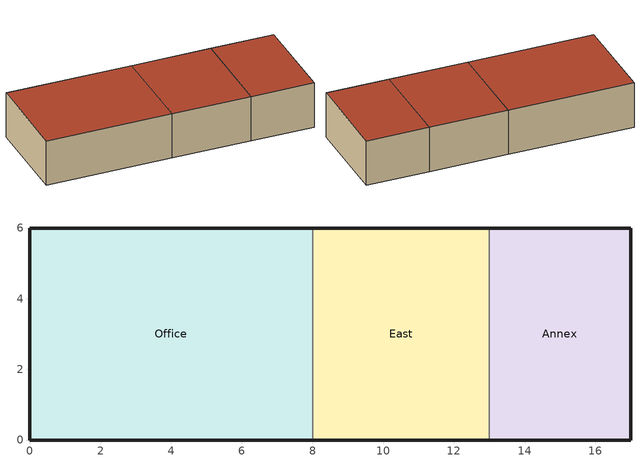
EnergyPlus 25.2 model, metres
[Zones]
Annex
 floor adiabatic (BSA floor): 13,0 13,6 17,6 17,0 z0
 wall outside (BSA exterior_wall): 13,0 17,0 17,6 13,6 z0:3
 wall to East (BSA interzone): 13,6 13,0 z0:3
 roof outside (BSA roof): 17,0 17,6 13,6 13,0 z3
East
 floor adiabatic (BSA floor): 8,0 8,6 13,6 13,0 z0
 wall outside (BSA exterior_wall): 8,0 13,0 / 13,6 8,6 z0:3
 wall to Office (BSA interzone): 8,6 8,0 z0:3
 roof outside (BSA roof): 13,0 13,6 8,6 8,0 z3
Office
 floor adiabatic (BSA floor): 0,0 0,6 8,6 8,0 z0
 wall outside (BSA exterior_wall): 8,6 0,6 0,0 8,0 z0:3
 roof outside (BSA roof): 8,0 8,6 0,6 0,0 z3
[Building]
Synthetic sourced opaque layers from saved IFC spaces: North Axis {deg}=30
[Site:Location]
Site 1: Latitude {deg}=41.98; Longitude {deg}=-87.92; Time Zone {hr}=-6; Elevation {m}=201
[Material] Roughness=MediumRough; Thermal Absorptance=0.9; Solar Absorptance=0.63; Visible Absorptance=0.61
Name | Thickness {m} | Conductivity {W/m-K} | Density {kg/m3} | Specific Heat {J/kg-K}
BSA exterior_wall layer 1; BSA interzone layer 2 | 0.1 | 0.5 | 800 | 1000
BSA exterior_wall layer 3; BSA interzone layer 1; BSA roof layer 3 | 0.02 | 0.2 | 600 | 1000
BSA floor layer 1 | 0.2 | 1.4 | 2200 | 900
BSA interzone layer 3 | 0.03 | 0.25 | 650 | 1000
BSA roof layer 1 | 0.15 | 1.5 | 2200 | 900
[Material:NoMass] Roughness=MediumRough; Thermal Absorptance=0.9; Solar Absorptance=0.63; Visible Absorptance=0.61
Name | Thermal Resistance {m2-K/W}
BSA exterior_wall layer 2 | 2
BSA roof layer 2 | 3
[Construction]
BSA exterior_wall: BSA exterior_wall layer 1, BSA exterior_wall layer 2, BSA exterior_wall layer 3
BSA floor: BSA floor layer 1
BSA interzone: BSA interzone layer 1, BSA interzone layer 2, BSA interzone layer 3
BSA roof: BSA roof layer 1, BSA roof layer 2, BSA roof layer 3
[Zone] Multiplier=1; Part of Total Floor Area=Yes
Annex; East; Office
[Space]
Name | Zone
Annex space | Annex
East space | East
Office space | Office
[Lights] Schedule=BSA lighting weekly; Design Level Calculation Method=Watts/Area; Watts per Floor Area {W/m2}=12; Return Air Fraction=0; Fraction Radiant=0.4; Fraction Visible=0.2; Fraction Replaceable=1
Name | Zone or ZoneList or Space or SpaceList
Annex lights | Annex space
East lights | East space
Office lights | Office space
[People] Number of People Schedule=BSA people weekly; Number of People Calculation Method=People/Area; People per Floor Area {person/m2}=0.08; Fraction Radiant=0.3; Sensible Heat Fraction=0.6; Activity Level Schedule=BSA person activity; Clothing Insulation Calculation Method=ClothingInsulationSchedule
Name | Zone or ZoneList or Space or SpaceList
Annex people | Annex space
East people | East space
Office people | Office space
[ElectricEquipment] Schedule=BSA equipment weekly; Design Level Calculation Method=Watts/Area; Watts per Floor Area {W/m2}=8; Fraction Latent=0.1; Fraction Radiant=0.3; Fraction Lost=0.1
Name | Zone or ZoneList or Space or SpaceList
Annex equipment | Annex space
East equipment | East space
Office equipment | Office space
[ZoneInfiltration:DesignFlowRate] Schedule=BSA infiltration weekly; Design Flow Rate Calculation Method=AirChanges/Hour; Air Changes per Hour {1/hr}=0.2; Constant Term Coefficient=1; Temperature Term Coefficient=0; Velocity Term Coefficient=0; Velocity Squared Term Coefficient=0; Density Basis=Outdoor
Name | Zone or ZoneList or Space or SpaceList
Annex infiltration | Annex space
East infiltration | East space
Office infiltration | Office space
[ZoneControl:Thermostat] Temperature Difference Between Cutout And Setpoint {deltaC}=0
Name | Zone or ZoneList | Control Type Schedule | Control 1
Annex Thermostat | Annex | Annex Thermostat Schedule | Thermostat Setpoint Dual Setpoint 3
East Thermostat | East | East Thermostat Schedule | Thermostat Setpoint Dual Setpoint 2
Office Thermostat | Office | Office Thermostat Schedule | Thermostat Setpoint Dual Setpoint 1
[ThermostatSetpoint:DualSetpoint] Heating Setpoint Temperature Schedule=Schedule Constant 2; Cooling Setpoint Temperature Schedule=Schedule Constant 3
Thermostat Setpoint Dual Setpoint 3; Thermostat Setpoint Dual Setpoint 2; Thermostat Setpoint Dual Setpoint 1
[ZoneVentilation:DesignFlowRate] Schedule=BSA ventilation weekly; Design Flow Rate Calculation Method=Flow/Area; Design Flow Rate {m3/s}=0; Flow Rate per Floor Area {m3/s-m2}=0.0005; Flow Rate per Person {m3/s-person}=0; Air Changes per Hour {1/hr}=0; Ventilation Type=Balanced; Fan Pressure Rise {Pa}=150; Fan Total Efficiency=0.6; Constant Term Coefficient=1; Temperature Term Coefficient=0; Velocity Term Coefficient=0; Velocity Squared Term Coefficient=0; Minimum Indoor Temperature {C}=-100; Maximum Indoor Temperature {C}=100; Delta Temperature {deltaC}=-100; Minimum Outdoor Temperature {C}=-100; Maximum Outdoor Temperature {C}=100; Maximum Wind Speed {m/s}=40; Density Basis=Outdoor
Name | Zone or ZoneList or Space or SpaceList
Annex ventilation | Annex
East ventilation | East
Office ventilation | Office
[Schedule:Day:Interval]
Schedule Day 4; Schedule Day 5; Schedule Day 6; Schedule Day 2; Schedule Day 3; Schedule Day 20; Schedule Day 21; Schedule Day 22; Schedule Day 18; Schedule Day 19; Schedule Day 12; Schedule Day 13; Schedule Day 14; Schedule Day 10; Schedule Day 11; Schedule Day 26; Schedule Day 27; Schedule Day 28; Schedule Day 29; Schedule Day 30; Schedule Day 34; Schedule Day 35; Schedule Day 36; Schedule Day 37; Schedule Day 38: No, 01:00, 0, 02:00, 0, 03:00, 0, 04:00, 0, 05:00, 0, 06:00, 0, 07:00, 0, 08:00, 0, 09:00, 1, 10:00, 1, 11:00, 1, 12:00, 1, 13:00, 1, 14:00, 1, 15:00, 1, 16:00, 1, 17:00, 1, 18:00, 1, 19:00, 0, 20:00, 0, 21:00, 0, 22:00, 0, 23:00, 0, 24:00, 0
Schedule Day 7; Schedule Day 23; Schedule Day 15; Schedule Day 31; Schedule Day 39: No, 01:00, 0, 02:00, 0, 03:00, 0, 04:00, 0, 05:00, 0, 06:00, 0, 07:00, 0, 08:00, 0, 09:00, 0, 10:00, 0.5, 11:00, 0.5, 12:00, 0.5, 13:00, 0.5, 14:00, 0, 15:00, 0, 16:00, 0, 17:00, 0, 18:00, 0, 19:00, 0, 20:00, 0, 21:00, 0, 22:00, 0, 23:00, 0, 24:00, 0
Schedule Day 8; Schedule Day 24; Schedule Day 16; Schedule Day 32; Schedule Day 40: No, 01:00, 0, 02:00, 0, 03:00, 0, 04:00, 0, 05:00, 0, 06:00, 0, 07:00, 0, 08:00, 0, 09:00, 0, 10:00, 0, 11:00, 0, 12:00, 0, 13:00, 0, 14:00, 0, 15:00, 0, 16:00, 0, 17:00, 0, 18:00, 0, 19:00, 0, 20:00, 0, 21:00, 0, 22:00, 0, 23:00, 0, 24:00, 0
Schedule Day 1; Schedule Day 17; Schedule Day 9; Schedule Day 25; Schedule Day 33: No, 24:00, 0
[Schedule:Week:Daily]
BSA lighting weekly Week Rule - Jan1-Jan4: Schedule Day 4, Schedule Day 4, Schedule Day 4, Schedule Day 4, Schedule Day 5, Schedule Day 6, Schedule Day 7, Schedule Day 1, Schedule Day 1, Schedule Day 1, Schedule Day 1, Schedule Day 1
BSA lighting weekly Week Rule - Jan5-Dec31: Schedule Day 8, Schedule Day 2, Schedule Day 3, Schedule Day 4, Schedule Day 5, Schedule Day 6, Schedule Day 7, Schedule Day 1, Schedule Day 1, Schedule Day 1, Schedule Day 1, Schedule Day 1
BSA people weekly Week Rule - Jan1-Jan4: Schedule Day 20, Schedule Day 20, Schedule Day 20, Schedule Day 20, Schedule Day 21, Schedule Day 22, Schedule Day 23, Schedule Day 17, Schedule Day 17, Schedule Day 17, Schedule Day 17, Schedule Day 17
BSA people weekly Week Rule - Jan5-Dec31: Schedule Day 24, Schedule Day 18, Schedule Day 19, Schedule Day 20, Schedule Day 21, Schedule Day 22, Schedule Day 23, Schedule Day 17, Schedule Day 17, Schedule Day 17, Schedule Day 17, Schedule Day 17
BSA equipment weekly Week Rule - Jan1-Jan4: Schedule Day 12, Schedule Day 12, Schedule Day 12, Schedule Day 12, Schedule Day 13, Schedule Day 14, Schedule Day 15, Schedule Day 9, Schedule Day 9, Schedule Day 9, Schedule Day 9, Schedule Day 9
BSA equipment weekly Week Rule - Jan5-Dec31: Schedule Day 16, Schedule Day 10, Schedule Day 11, Schedule Day 12, Schedule Day 13, Schedule Day 14, Schedule Day 15, Schedule Day 9, Schedule Day 9, Schedule Day 9, Schedule Day 9, Schedule Day 9
BSA infiltration weekly Week Rule - Jan1-Jan4: Schedule Day 28, Schedule Day 28, Schedule Day 28, Schedule Day 28, Schedule Day 29, Schedule Day 30, Schedule Day 31, Schedule Day 25, Schedule Day 25, Schedule Day 25, Schedule Day 25, Schedule Day 25
BSA infiltration weekly Week Rule - Jan5-Dec31: Schedule Day 32, Schedule Day 26, Schedule Day 27, Schedule Day 28, Schedule Day 29, Schedule Day 30, Schedule Day 31, Schedule Day 25, Schedule Day 25, Schedule Day 25, Schedule Day 25, Schedule Day 25
BSA ventilation weekly Week Rule - Jan1-Jan4: Schedule Day 36, Schedule Day 36, Schedule Day 36, Schedule Day 36, Schedule Day 37, Schedule Day 38, Schedule Day 39, Schedule Day 33, Schedule Day 33, Schedule Day 33, Schedule Day 33, Schedule Day 33
BSA ventilation weekly Week Rule - Jan5-Dec31: Schedule Day 40, Schedule Day 34, Schedule Day 35, Schedule Day 36, Schedule Day 37, Schedule Day 38, Schedule Day 39, Schedule Day 33, Schedule Day 33, Schedule Day 33, Schedule Day 33, Schedule Day 33
[Schedule:Year]
BSA lighting weekly: BSA lighting weekly Week Rule - Jan1-Jan4, 1, 1, 1, 4, BSA lighting weekly Week Rule - Jan5-Dec31, 1, 5, 12, 31
BSA people weekly: BSA people weekly Week Rule - Jan1-Jan4, 1, 1, 1, 4, BSA people weekly Week Rule - Jan5-Dec31, 1, 5, 12, 31
BSA equipment weekly: BSA equipment weekly Week Rule - Jan1-Jan4, 1, 1, 1, 4, BSA equipment weekly Week Rule - Jan5-Dec31, 1, 5, 12, 31
BSA infiltration weekly: BSA infiltration weekly Week Rule - Jan1-Jan4, 1, 1, 1, 4, BSA infiltration weekly Week Rule - Jan5-Dec31, 1, 5, 12, 31
BSA ventilation weekly: BSA ventilation weekly Week Rule - Jan1-Jan4, 1, 1, 1, 4, BSA ventilation weekly Week Rule - Jan5-Dec31, 1, 5, 12, 31
[Schedule:Constant]
Name | Hourly Value
BSA person activity | 120
Schedule Constant 2 | 20
Schedule Constant 3 | 24
[Schedule:Compact]
Annex Thermostat Schedule; East Thermostat Schedule; Office Thermostat Schedule: Through: 12/31, For: AllDays, Until: 24:00, 4
